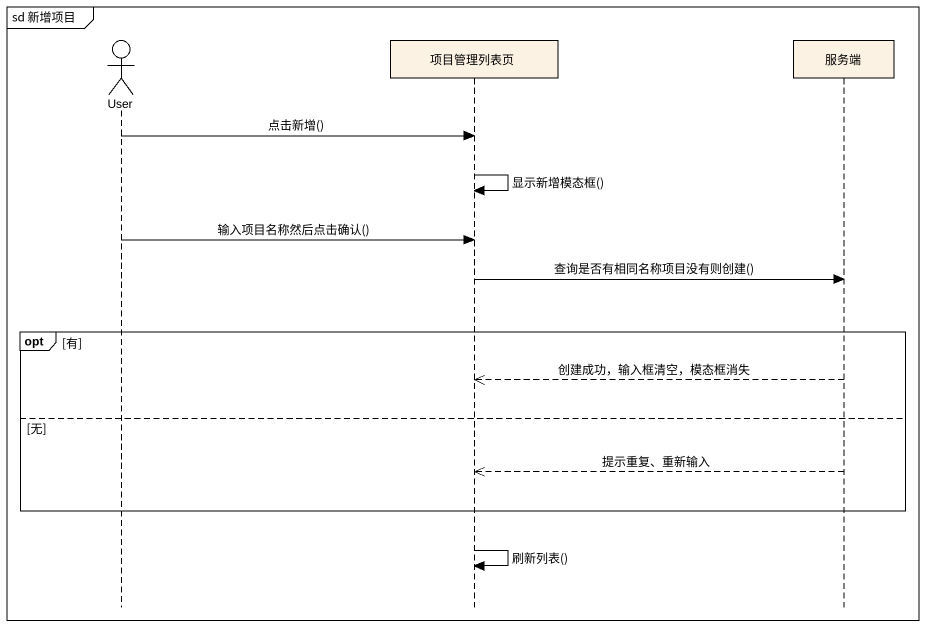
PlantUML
@startuml
mainframe sd 新增项目
hide footbox
actor User
participant 项目管理列表页
participant 服务端

User -> 项目管理列表页 : 点击新增()
项目管理列表页 -> 项目管理列表页 : 显示新增模态框()
User -> 项目管理列表页 : 输入项目名称然后点击确认()
项目管理列表页 -> 服务端 : 查询是否有相同名称项目没有则创建()
opt 有
  服务端 -->> 项目管理列表页 : 创建成功，输入框清空，模态框消失
else 无
  服务端 -->> 项目管理列表页 : 提示重复、重新输入
end
项目管理列表页 -> 项目管理列表页 : 刷新列表()
@enduml
